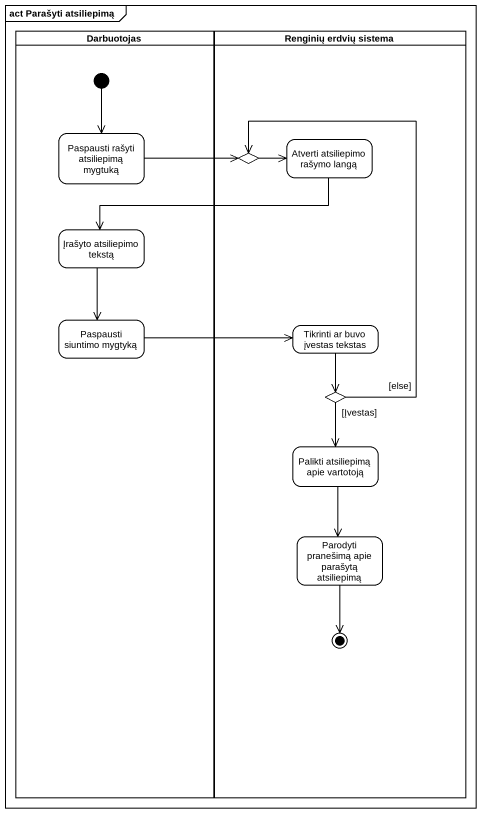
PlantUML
@startuml
mainframe act Parašyti atsiliepimą
hide empty description
state Darbuotojas <<partition>> {
  state "Paspausti rašyti atsiliepimą mygtuką" as Paspausti_rašyti
  state "Įrašyto atsiliepimo tekstą" as Įrašyto_atsiliepimo_tekstą
  state "Paspausti siuntimo mygtyką" as Paspausti_siuntimo_mygtyką
  [*] --> Paspausti_rašyti
}
state "Renginių erdvių sistema" as Renginių_erdvių_sistema <<partition>> {
  state choice1 <<choice>>
  state "Atverti atsiliepimo rašymo langą" as Atverti_atsiliepimo_rašymo
  state "Tikrinti ar buvo įvestas tekstas" as Tikrinti_ar_buvo_įvestas
  state choice2 <<choice>>
  state "Palikti atsiliepimą apie vartotoją" as Palikti_atsiliepimą_apie
  state "Parodyti pranešimą apie parašytą atsiliepimą" as Parodyti_pranešimą_apie
  Parodyti_pranešimą_apie --> [*]
}
Paspausti_rašyti -right-> choice1
choice1 -right-> Atverti_atsiliepimo_rašymo
Atverti_atsiliepimo_rašymo -left-> Įrašyto_atsiliepimo_tekstą
Įrašyto_atsiliepimo_tekstą --> Paspausti_siuntimo_mygtyką
Paspausti_siuntimo_mygtyką -right-> Tikrinti_ar_buvo_įvestas
Tikrinti_ar_buvo_įvestas --> choice2
choice2 -up-> choice1 : [else]
choice2 --> Palikti_atsiliepimą_apie : [Įvestas]
Palikti_atsiliepimą_apie --> Parodyti_pranešimą_apie
@enduml
